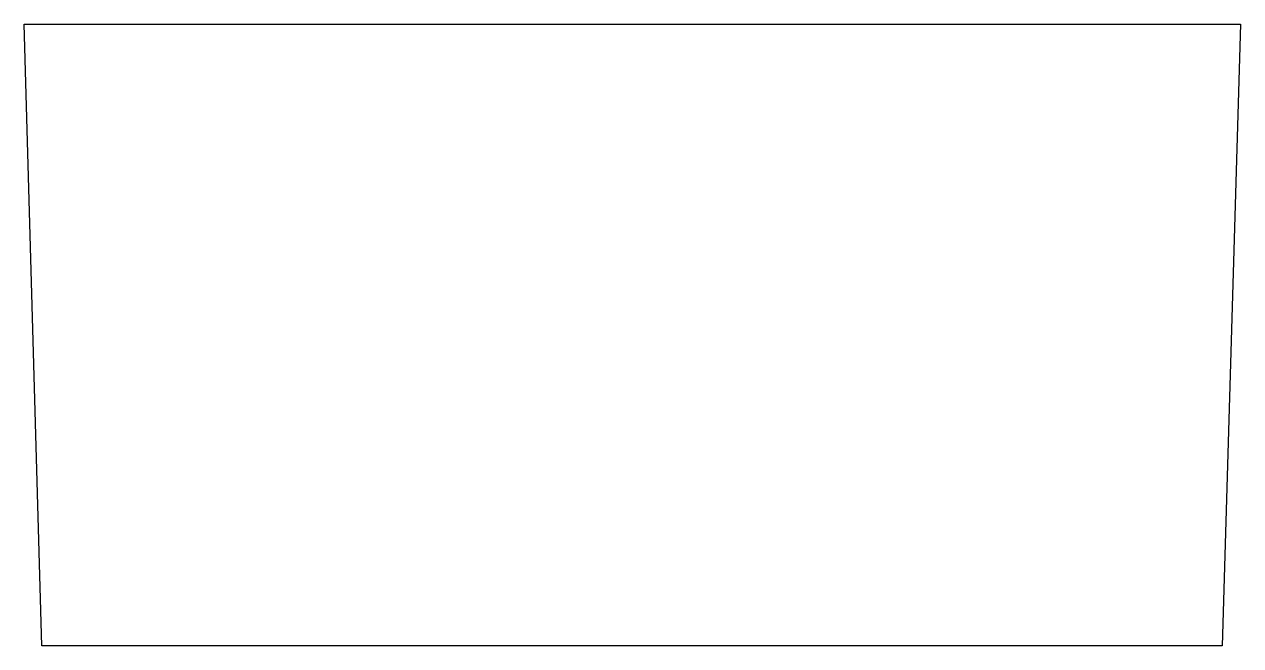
# Model space of a CAD drawing. Header units: millimetres. Extents: x 0 to 1506, y -385 to 385.
import ezdxf

# ---------------------------------------------------------------- set-up
doc = ezdxf.new("R2010")
doc.units = ezdxf.units.MM
doc.header["$LTSCALE"] = 10
doc.layers.add('MEMBERS', color=5, linetype='Continuous')

msp = doc.modelspace()

# ---------------------------------------------------------------- linework, layer by layer
at = {"layer": 'MEMBERS', "color": 3, "linetype": 'Continuous'}
for p, q in [((21.5, -385), (0, 385)), ((0, 385), (1505.9, 385)), ((1505.9, 385), (1483, -385)), ((1483, -385), (21.5, -385))]:
    msp.add_line(p, q, dxfattribs=at)

doc.saveas('drawing.dxf')
